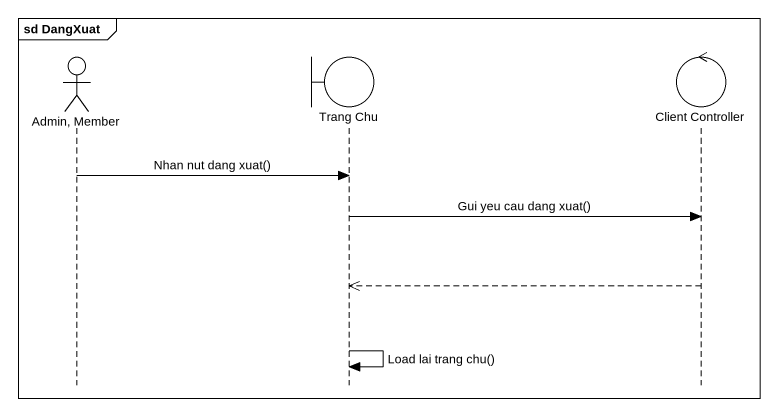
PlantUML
@startuml
mainframe sd DangXuat
hide footbox
actor "Admin, Member" as Admin_Member
boundary "Trang Chu" as Trang_Chu
control "Client Controller" as Client_Controller

Admin_Member -> Trang_Chu : Nhan nut dang xuat()
Trang_Chu -> Client_Controller : Gui yeu cau dang xuat()
Client_Controller -->> Trang_Chu
Trang_Chu -> Trang_Chu : Load lai trang chu()
@enduml
